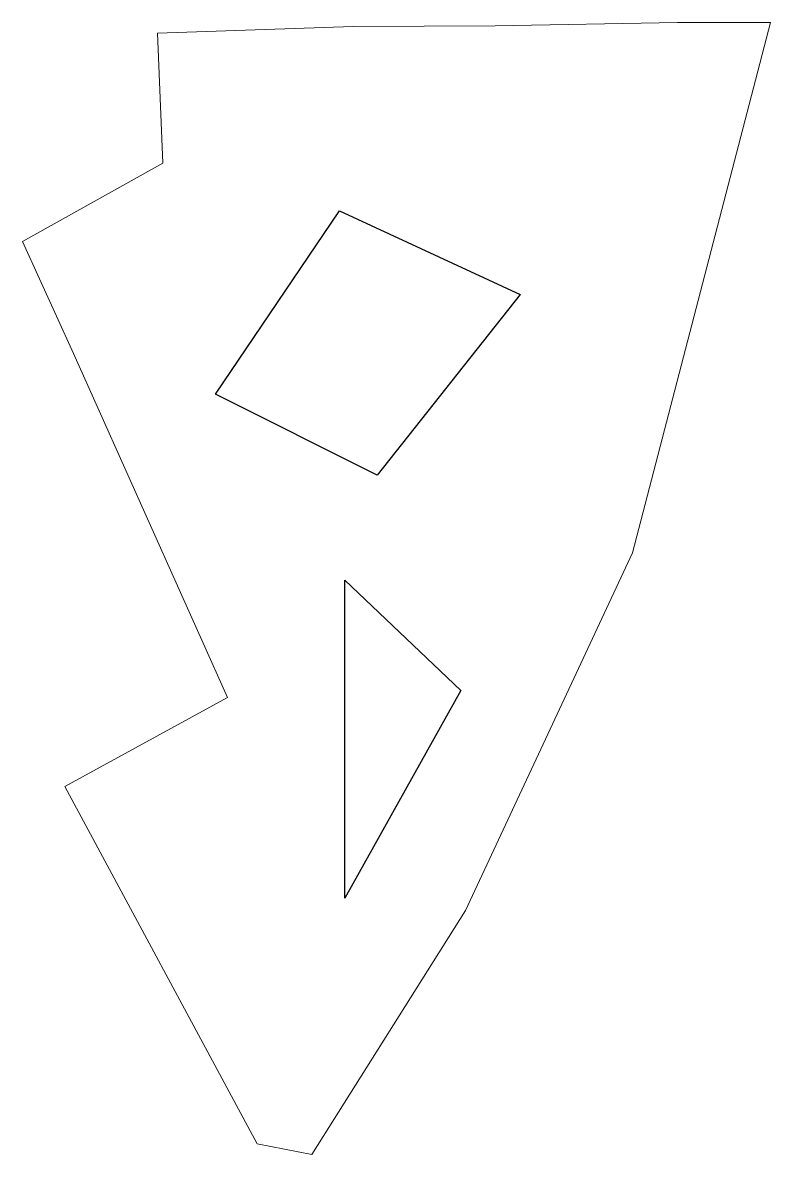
# Model space of a CAD drawing. Extents: x -158 to 251, y 0 to 620.
import ezdxf

# ---------------------------------------------------------------- set-up
doc = ezdxf.new("R2010")
doc.units = 0
doc.layers.add('PL-BASE-CO N1$0$LINDERO', color=250, linetype='Continuous')

msp = doc.modelspace()

# ---------------------------------------------------------------- linework, layer by layer
for points in [[(15.11, 516.73), (114.06, 470.97), (35.79, 372.09), (-52.82, 416.37)], [(18.07, 314.53), (81.57, 254.02), (18.07, 140.37)]]:
    msp.add_lwpolyline(points, close=True)
at = {"layer": 'PL-BASE-CO N1$0$LINDERO', "color": 5, "lineweight": 0}
msp.add_lwpolyline([(-84.53, 614.17), (-68.34, 614.62), (22.6, 617.69), (100.44, 618.07), (200.21, 619.87), (250.98, 619.87), (175.59, 329.41), (84.04, 133.62), (0, 0), (-29.97, 5.69), (-135.16, 201.47), (-46.22, 250.19), (-130.46, 438.66), (-158.29, 499.93), (-81.55, 542.91), (-84.53, 614.17)], dxfattribs=at)

doc.saveas('drawing.dxf')
